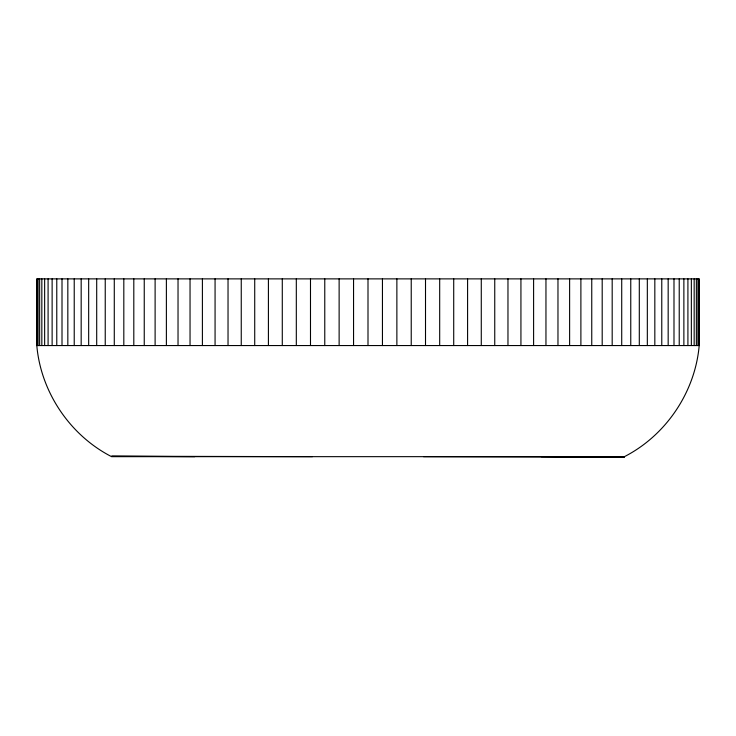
<?xml version="1.0" encoding="UTF-8"?>
<svg xmlns="http://www.w3.org/2000/svg" width="736" height="736" viewBox="0 0 736 736"><rect width="100%" height="100%" fill="white"/><g stroke="black" fill="none" stroke-linecap="round" stroke-linejoin="round"><path stroke-width="1.1" d="M699.2 345.552C695.134 392.113 666.025 435.362 624.413 456.66L111.587 456.66C69.975 435.362 40.866 392.113 36.8 345.552L36.8 278.88L699.2 278.88L699.2 345.552L36.8 345.552M423.494 456.66L624.413 457.102L541.227 456.66M312.506 456.66L111.587 456.219L194.773 456.66M698.887 278.88L698.887 345.552M697.94 278.88L697.94 345.552M696.366 278.88L696.366 345.552M694.168 278.88L694.168 345.552M691.352 278.88L691.352 345.552M687.912 278.88L687.912 345.552M683.873 278.88L683.873 345.552M679.227 278.88L679.227 345.552M673.992 278.88L673.992 345.552M668.168 278.88L668.168 345.552M661.774 278.88L661.774 345.552M654.828 278.88L654.828 345.552M647.33 278.88L647.33 345.552M639.299 278.88L639.299 345.552M630.761 278.88L630.761 345.552M621.718 278.88L621.718 345.552M612.186 278.88L612.186 345.552M602.195 278.88L602.195 345.552M591.753 278.88L591.753 345.552M580.888 278.88L580.888 345.552M569.618 278.88L569.618 345.552M557.971 278.88L557.971 345.552M545.956 278.88L545.956 345.552M533.6 278.88L533.6 345.552M520.932 278.88L520.932 345.552M507.969 278.88L507.969 345.552M494.748 278.88L494.748 345.552M481.28 278.88L481.28 345.552M467.59 278.88L467.59 345.552M453.716 278.88L453.716 345.552M439.686 278.88L439.686 345.552M425.509 278.88L425.509 345.552M411.231 278.88L411.231 345.552M396.87 278.88L396.87 345.552M382.444 278.88L382.444 345.552M368 278.88L368 345.552M353.556 278.88L353.556 345.552M339.13 278.88L339.13 345.552M324.769 278.88L324.769 345.552M310.491 278.88L310.491 345.552M296.314 278.88L296.314 345.552M282.284 278.88L282.284 345.552M268.41 278.88L268.41 345.552M254.72 278.88L254.72 345.552M241.252 278.88L241.252 345.552M228.031 278.88L228.031 345.552M215.068 278.88L215.068 345.552M202.4 278.88L202.4 345.552M190.044 278.88L190.044 345.552M178.029 278.88L178.029 345.552M166.382 278.88L166.382 345.552M155.112 278.88L155.112 345.552M144.247 278.88L144.247 345.552M133.805 278.88L133.805 345.552M123.814 278.88L123.814 345.552M114.282 278.88L114.282 345.552M105.239 278.88L105.239 345.552M96.701 278.88L96.701 345.552M88.67 278.88L88.67 345.552M81.172 278.88L81.172 345.552M74.226 278.88L74.226 345.552M67.832 278.88L67.832 345.552M62.008 278.88L62.008 345.552M56.773 278.88L56.773 345.552M52.127 278.88L52.127 345.552M48.088 278.88L48.088 345.552M44.648 278.88L44.648 345.552M41.832 278.88L41.832 345.552M39.634 278.88L39.634 345.552M38.06 278.88L38.06 345.552M37.113 278.88L37.113 345.552"/></g></svg>
